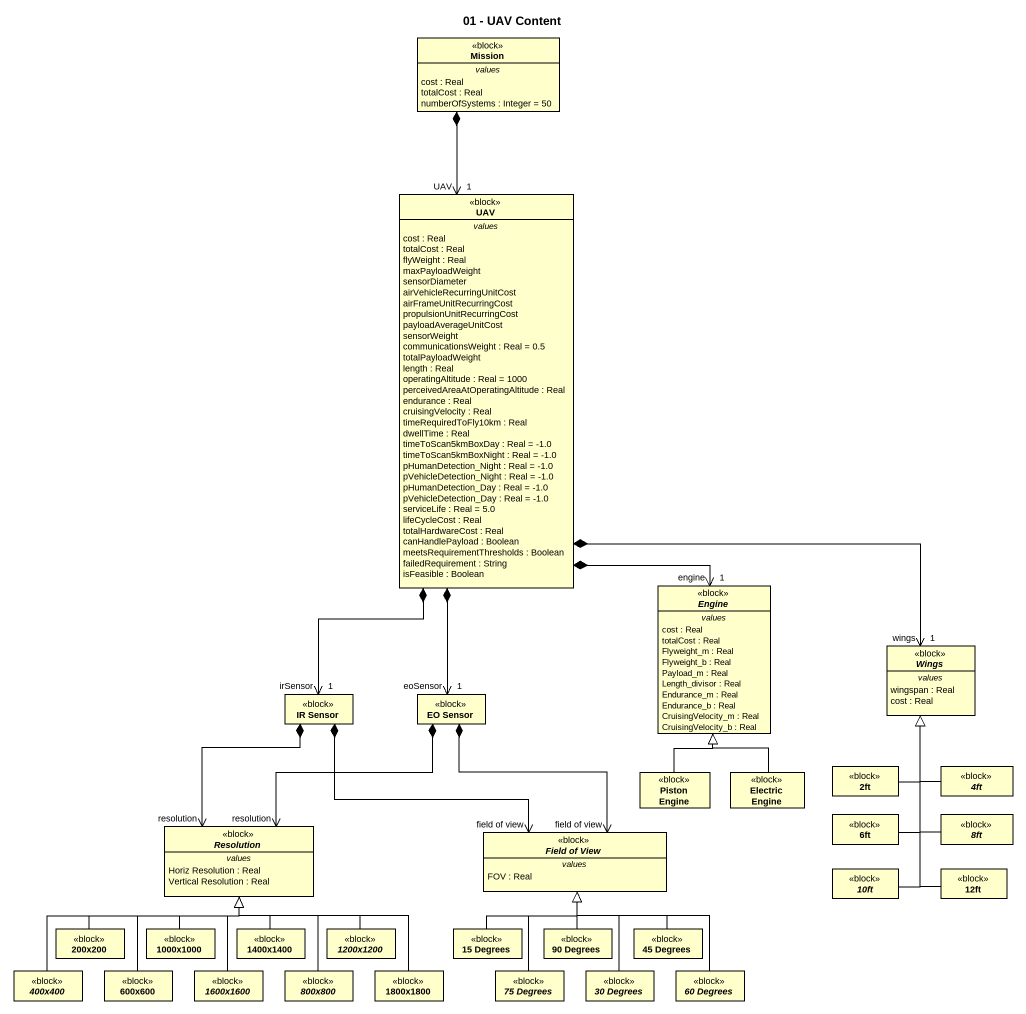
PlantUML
@startuml
title 01 - UAV Content
hide circle
hide empty members
class Mission <<block>> {
  -- values --
  cost : Real
  totalCost : Real
  numberOfSystems : Integer = 50
}
class UAV <<block>> {
  -- values --
  cost : Real
  totalCost : Real
  flyWeight : Real
  maxPayloadWeight
  sensorDiameter
  airVehicleRecurringUnitCost
  airFrameUnitRecurringCost
  propulsionUnitRecurringCost
  payloadAverageUnitCost
  sensorWeight
  communicationsWeight : Real = 0.5
  totalPayloadWeight
  length : Real
  operatingAltitude : Real = 1000
  perceivedAreaAtOperatingAltitude : Real
  endurance : Real
  cruisingVelocity : Real
  timeRequiredToFly10km : Real
  dwellTime : Real
  timeToScan5kmBoxDay : Real = -1.0
  timeToScan5kmBoxNight : Real = -1.0
  pHumanDetection_Night : Real = -1.0
  pVehicleDetection_Night : Real = -1.0
  pHumanDetection_Day : Real = -1.0
  pVehicleDetection_Day : Real = -1.0
  serviceLife : Real = 5.0
  lifeCycleCost : Real
  totalHardwareCost : Real
  canHandlePayload : Boolean
  meetsRequirementThresholds : Boolean
  failedRequirement : String
  isFeasible : Boolean
}
abstract class Engine <<block>> {
  -- values --
  cost : Real
  totalCost : Real
  Flyweight_m : Real
  Flyweight_b : Real
  Payload_m : Real
  Length_divisor : Real
  Endurance_m : Real
  Endurance_b : Real
  CruisingVelocity_m : Real
  CruisingVelocity_b : Real
}
abstract class Wings <<block>> {
  -- values --
  wingspan : Real
  cost : Real
}
class "IR Sensor" as IR_Sensor <<block>>
class "EO Sensor" as EO_Sensor <<block>>
class "Piston Engine" as Piston_Engine <<block>>
class "Electric Engine" as Electric_Engine <<block>>
class "2ft" as c2ft <<block>>
abstract class "4ft" as c4ft <<block>>
abstract class Resolution <<block>> {
  -- values --
  Horiz Resolution : Real
  Vertical Resolution : Real
}
abstract class "Field of View" as Field_of_View <<block>> {
  -- values --
  FOV : Real
}
class "6ft" as c6ft <<block>>
abstract class "8ft" as c8ft <<block>>
abstract class "10ft" as c10ft <<block>>
class "12ft" as c12ft <<block>>
class "200x200" as c200x200 <<block>>
class "1000x1000" as c1000x1000 <<block>>
class "1400x1400" as c1400x1400 <<block>>
abstract class "1200x1200" as c1200x1200 <<block>>
class "15 Degrees" as c15_Degrees <<block>>
class "90 Degrees" as c90_Degrees <<block>>
class "45 Degrees" as c45_Degrees <<block>>
abstract class "400x400" as c400x400 <<block>>
class "600x600" as c600x600 <<block>>
abstract class "1600x1600" as c1600x1600 <<block>>
abstract class "800x800" as c800x800 <<block>>
class "1800x1800" as c1800x1800 <<block>>
abstract class "75 Degrees" as c75_Degrees <<block>>
abstract class "30 Degrees" as c30_Degrees <<block>>
abstract class "60 Degrees" as c60_Degrees <<block>>
Mission *--> "UAV\n1" UAV
UAV *--> "engine\n1" Engine
UAV *--> "wings\n1" Wings
UAV *--> "irSensor\n1" IR_Sensor
UAV *--> "eoSensor\n1" EO_Sensor
Piston_Engine -up-|> Engine
Electric_Engine -up-|> Engine
c2ft -up-|> Wings
c4ft -up-|> Wings
Resolution "resolution" <-up-* IR_Sensor
Resolution "resolution" <-up-* EO_Sensor
Field_of_View "field of view" <-left-* IR_Sensor
Field_of_View "field of view" <-up-* EO_Sensor
c6ft -up-|> Wings
c8ft -up-|> Wings
c10ft -up-|> Wings
c12ft -up-|> Wings
c200x200 -right-|> Resolution
c1000x1000 -up-|> Resolution
c1400x1400 -up-|> Resolution
c1200x1200 -up-|> Resolution
c15_Degrees -up-|> Field_of_View
c90_Degrees -up-|> Field_of_View
c45_Degrees -up-|> Field_of_View
c400x400 -up-|> Resolution
c600x600 -up-|> Resolution
c1600x1600 -up-|> Resolution
c800x800 -up-|> Resolution
c1800x1800 -up-|> Resolution
c75_Degrees -up-|> Field_of_View
c30_Degrees -up-|> Field_of_View
c60_Degrees -up-|> Field_of_View
@enduml
